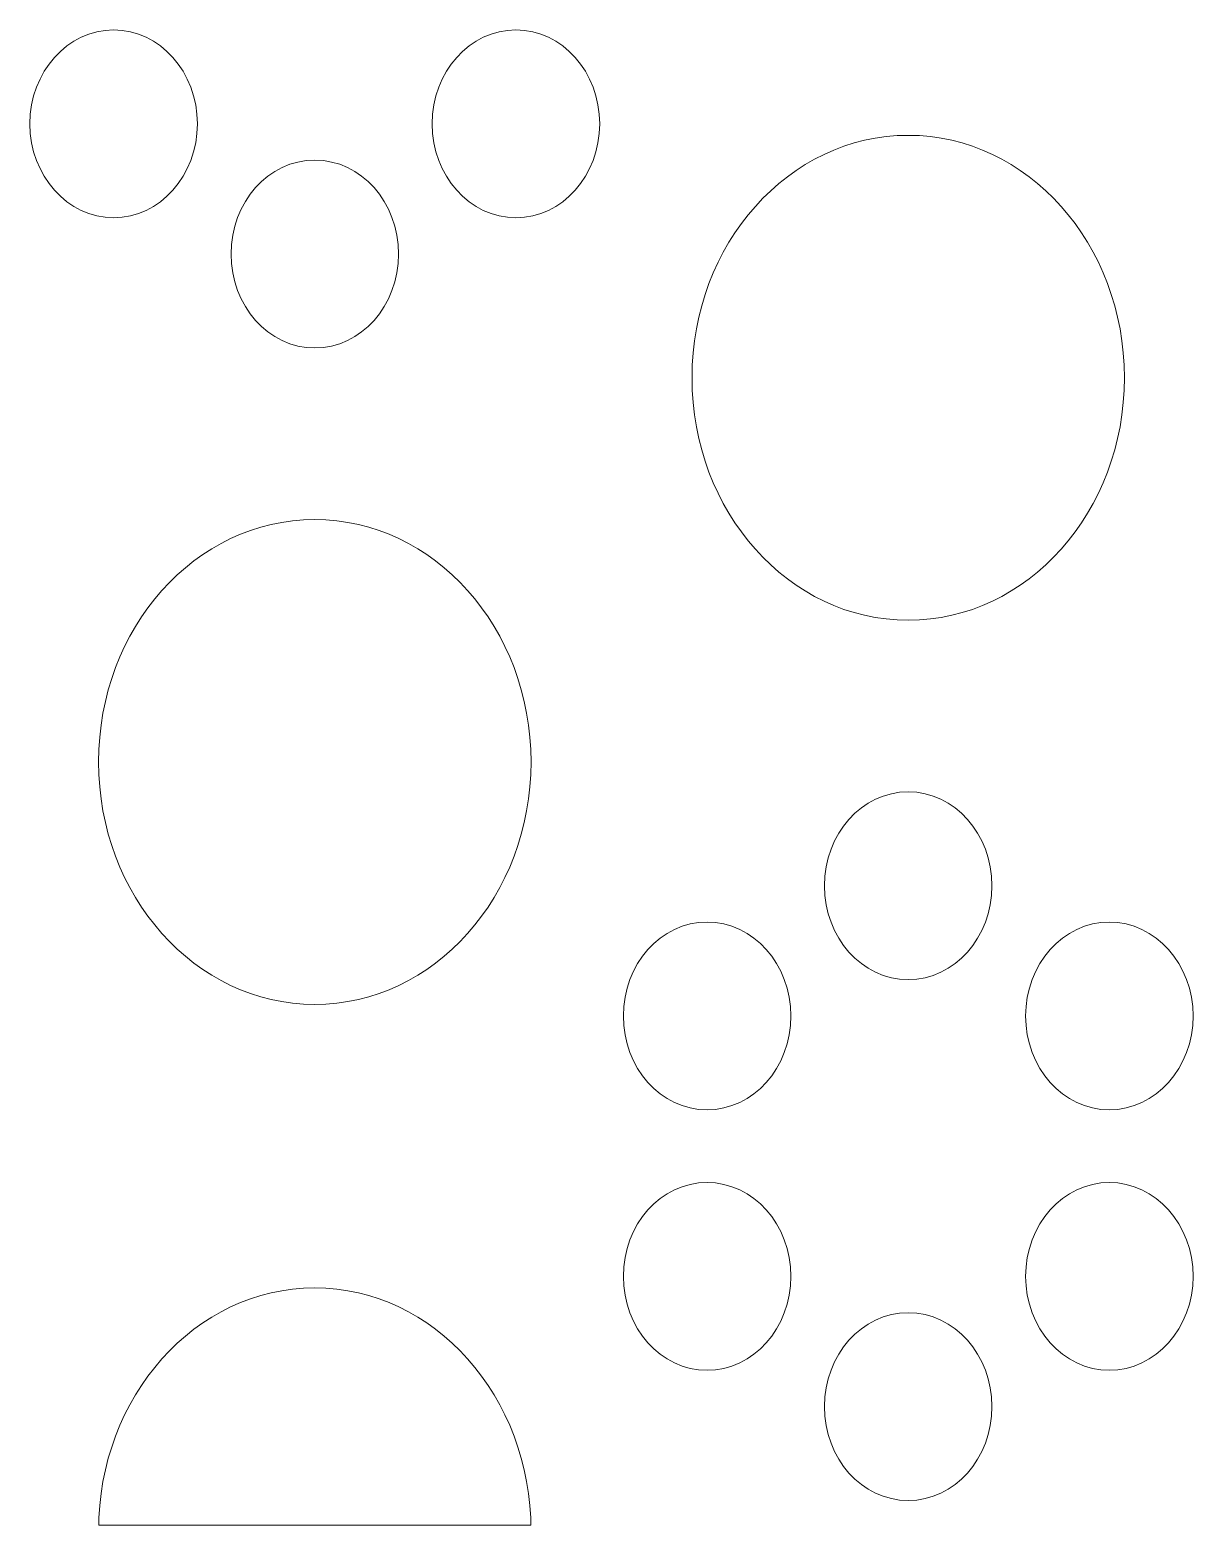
# Model space of a CAD drawing. Header units: millimetres. Extents: x -1200 to 1200, y -590 to 590.
# Drawn here: x -455 to -7, y -590 to -13 of the extents above; entities that cross this region are included whole.
import ezdxf

# ---------------------------------------------------------------- set-up
doc = ezdxf.new("R2010")
doc.units = ezdxf.units.MM
doc.header["$MEASUREMENT"] = 0
doc.layers.add('Layer 1', color=7, linetype='Continuous')

msp = doc.modelspace()

# ---------------------------------------------------------------- linework, layer by layer
at = {"layer": 'Layer 1', "color": 250, "lineweight": 9}
for points, knots in [([(-455.4445, -49.5683), (-455.4445, -29.5603), (-440.9754, -13.3452), (-423.1314, -13.3452), (-405.2917, -13.3452), (-390.8228, -29.5603), (-390.8228, -49.5683), (-390.8228, -69.5668), (-405.2917, -85.7819), (-423.1314, -85.7819), (-440.9754, -85.7819), (-455.4445, -69.5668), (-455.4445, -49.5683)], [0, 0, 0, 0, 0.25, 0.25, 0.25, 0.5, 0.5, 0.5, 0.75, 0.75, 0.75, 1, 1, 1, 1]), ([(-300.2477, -49.5683), (-300.2477, -29.5603), (-285.7744, -13.3452), (-267.9349, -13.3452), (-250.0951, -13.3452), (-235.6217, -29.5603), (-235.6217, -49.5683), (-235.6217, -69.5668), (-250.0951, -85.7819), (-267.9349, -85.7819), (-285.7744, -85.7819), (-300.2477, -69.5668), (-300.2477, -49.5683)], [0, 0, 0, 0, 0.25, 0.25, 0.25, 0.5, 0.5, 0.5, 0.75, 0.75, 0.75, 1, 1, 1, 1]), ([(-199.9982, -147.5223), (-199.9982, -147.5223), (-199.891, -142.7006), (-199.891, -142.7006), (-199.891, -142.7006), (-199.5692, -137.9461), (-199.5692, -137.9461), (-199.5692, -137.9461), (-199.0376, -133.2638), (-199.0376, -133.2638), (-199.0376, -133.2638), (-198.3086, -128.6632), (-198.3086, -128.6632), (-198.3086, -128.6632), (-197.3737, -124.1443), (-197.3737, -124.1443), (-197.3737, -124.1443), (-196.2501, -119.712), (-196.2501, -119.712), (-196.2501, -119.712), (-194.9379, -115.3709), (-194.9379, -115.3709), (-194.9379, -115.3709), (-193.4498, -111.1309), (-193.4498, -111.1309), (-193.4498, -111.1309), (-191.7773, -106.9918), (-191.7773, -106.9918), (-191.7773, -106.9918), (-189.9376, -102.9633), (-189.9376, -102.9633), (-189.9376, -102.9633), (-187.9306, -99.0453), (-187.9306, -99.0453), (-187.9306, -99.0453), (-185.7565, -95.2523), (-185.7565, -95.2523), (-185.7565, -95.2523), (-183.4321, -91.5843), (-183.4321, -91.5843), (-183.4321, -91.5843), (-180.9491, -88.0509), (-180.9491, -88.0509), (-180.9491, -88.0509), (-178.329, -84.6522), (-178.329, -84.6522), (-178.329, -84.6522), (-175.5673, -81.4024), (-175.5673, -81.4024), (-175.5673, -81.4024), (-172.6684, -78.3017), (-172.6684, -78.3017), (-172.6684, -78.3017), (-169.6365, -75.3596), (-169.6365, -75.3596), (-169.6365, -75.3596), (-166.4845, -72.5858), (-166.4845, -72.5858), (-166.4845, -72.5858), (-163.208, -69.9754), (-163.208, -69.9754), (-163.208, -69.9754), (-159.8246, -67.5429), (-159.8246, -67.5429), (-159.8246, -67.5429), (-156.3338, -65.2931), (-156.3338, -65.2931), (-156.3338, -65.2931), (-152.7402, -63.2308), (-152.7402, -63.2308), (-152.7402, -63.2308), (-149.0436, -61.3559), (-149.0436, -61.3559), (-149.0436, -61.3559), (-145.2655, -59.683), (-145.2655, -59.683), (-145.2655, -59.683), (-141.393, -58.2119), (-141.393, -58.2119), (-141.393, -58.2119), (-137.435, -56.9572), (-137.435, -56.9572), (-137.435, -56.9572), (-133.4038, -55.9092), (-133.4038, -55.9092), (-133.4038, -55.9092), (-129.2999, -55.0872), (-129.2999, -55.0872), (-129.2999, -55.0872), (-125.1273, -54.491), (-125.1273, -54.491), (-125.1273, -54.491), (-120.886, -54.1353), (-120.886, -54.1353), (-120.886, -54.1353), (-116.5847, -54.0151), (-116.5847, -54.0151), (-116.5847, -54.0151), (-112.2835, -54.1353), (-112.2835, -54.1353), (-112.2835, -54.1353), (-108.0423, -54.491), (-108.0423, -54.491), (-108.0423, -54.491), (-103.8697, -55.0872), (-103.8697, -55.0872), (-103.8697, -55.0872), (-99.7658, -55.9092), (-99.7658, -55.9092), (-99.7658, -55.9092), (-95.7303, -56.9572), (-95.7303, -56.9572), (-95.7303, -56.9572), (-91.7807, -58.2119), (-91.7807, -58.2119), (-91.7807, -58.2119), (-87.9084, -59.683), (-87.9084, -59.683), (-87.9084, -59.683), (-84.1217, -61.3559), (-84.1217, -61.3559), (-84.1217, -61.3559), (-80.4336, -63.2308), (-80.4336, -63.2308), (-80.4336, -63.2308), (-76.8401, -65.2931), (-76.8401, -65.2931), (-76.8401, -65.2931), (-73.3406, -67.5429), (-73.3406, -67.5429), (-73.3406, -67.5429), (-69.9571, -69.9754), (-69.9571, -69.9754), (-69.9571, -69.9754), (-66.6895, -72.5858), (-66.6895, -72.5858), (-66.6895, -72.5858), (-63.5332, -75.3596), (-63.5332, -75.3596), (-63.5332, -75.3596), (-60.5056, -78.3017), (-60.5056, -78.3017), (-60.5056, -78.3017), (-57.6066, -81.4024), (-57.6066, -81.4024), (-57.6066, -81.4024), (-54.8406, -84.657), (-54.8406, -84.657), (-54.8406, -84.657), (-52.2161, -88.0509), (-52.2161, -88.0509), (-52.2161, -88.0509), (-49.7331, -91.5843), (-49.7331, -91.5843), (-49.7331, -91.5843), (-47.4088, -95.2523), (-47.4088, -95.2523), (-47.4088, -95.2523), (-45.2345, -99.0453), (-45.2345, -99.0453), (-45.2345, -99.0453), (-43.232, -102.9633), (-43.232, -102.9633), (-43.232, -102.9633), (-41.3879, -106.9918), (-41.3879, -106.9918), (-41.3879, -106.9918), (-39.7198, -111.1309), (-39.7198, -111.1309), (-39.7198, -111.1309), (-38.2274, -115.3709), (-38.2274, -115.3709), (-38.2274, -115.3709), (-36.9195, -119.712), (-36.9195, -119.712), (-36.9195, -119.712), (-35.7916, -124.1395), (-35.7916, -124.1395), (-35.7916, -124.1395), (-34.8652, -128.6632), (-34.8652, -128.6632), (-34.8652, -128.6632), (-34.1319, -133.2638), (-34.1319, -133.2638), (-34.1319, -133.2638), (-33.6002, -137.9461), (-33.6002, -137.9461), (-33.6002, -137.9461), (-33.2743, -142.7006), (-33.2743, -142.7006), (-33.2743, -142.7006), (-33.1671, -147.5223), (-33.1671, -147.5223), (-33.1671, -147.5223), (-33.2743, -152.344), (-33.2743, -152.344), (-33.2743, -152.344), (-33.6002, -157.0985), (-33.6002, -157.0985), (-33.6002, -157.0985), (-34.1319, -161.776), (-34.1319, -161.776), (-34.1319, -161.776), (-34.8652, -166.3814), (-34.8652, -166.3814), (-34.8652, -166.3814), (-35.7916, -170.9003), (-35.7916, -170.9003), (-35.7916, -170.9003), (-36.9195, -175.3279), (-36.9195, -175.3279), (-36.9195, -175.3279), (-38.2274, -179.6689), (-38.2274, -179.6689), (-38.2274, -179.6689), (-39.7198, -183.9137), (-39.7198, -183.9137), (-39.7198, -183.9137), (-41.3879, -188.048), (-41.3879, -188.048), (-41.3879, -188.048), (-43.232, -192.0765), (-43.232, -192.0765), (-43.232, -192.0765), (-45.2345, -195.9945), (-45.2345, -195.9945), (-45.2345, -195.9945), (-47.4088, -199.7875), (-47.4088, -199.7875), (-47.4088, -199.7875), (-49.7331, -203.4555), (-49.7331, -203.4555), (-49.7331, -203.4555), (-52.2161, -206.9937), (-52.2161, -206.9937), (-52.2161, -206.9937), (-54.8363, -210.3877), (-54.8363, -210.3877), (-54.8363, -210.3877), (-57.6066, -213.6374), (-57.6066, -213.6374), (-57.6066, -213.6374), (-60.5056, -216.7429), (-60.5056, -216.7429), (-60.5056, -216.7429), (-63.5332, -219.6801), (-63.5332, -219.6801), (-63.5332, -219.6801), (-66.6895, -222.4588), (-66.6895, -222.4588), (-66.6895, -222.4588), (-69.9571, -225.0692), (-69.9571, -225.0692), (-69.9571, -225.0692), (-73.3406, -227.5017), (-73.3406, -227.5017), (-73.3406, -227.5017), (-76.8401, -229.7515), (-76.8401, -229.7515), (-76.8401, -229.7515), (-80.4336, -231.8138), (-80.4336, -231.8138), (-80.4336, -231.8138), (-84.1217, -233.6887), (-84.1217, -233.6887), (-84.1217, -233.6887), (-87.9084, -235.3616), (-87.9084, -235.3616), (-87.9084, -235.3616), (-91.7807, -236.8279), (-91.7807, -236.8279), (-91.7807, -236.8279), (-95.7303, -238.0874), (-95.7303, -238.0874), (-95.7303, -238.0874), (-99.7658, -239.1306), (-99.7658, -239.1306), (-99.7658, -239.1306), (-103.8697, -239.9479), (-103.8697, -239.9479), (-103.8697, -239.9479), (-108.0423, -240.5439), (-108.0423, -240.5439), (-108.0423, -240.5439), (-112.2835, -240.9093), (-112.2835, -240.9093), (-112.2835, -240.9093), (-116.5847, -241.0295), (-116.5847, -241.0295), (-116.5847, -241.0295), (-120.886, -240.9093), (-120.886, -240.9093), (-120.886, -240.9093), (-125.1273, -240.5439), (-125.1273, -240.5439), (-125.1273, -240.5439), (-129.2999, -239.9479), (-129.2999, -239.9479), (-129.2999, -239.9479), (-133.4081, -239.1306), (-133.4081, -239.1306), (-133.4081, -239.1306), (-137.435, -238.0874), (-137.435, -238.0874), (-137.435, -238.0874), (-141.393, -236.8279), (-141.393, -236.8279), (-141.393, -236.8279), (-145.2611, -235.3616), (-145.2611, -235.3616), (-145.2611, -235.3616), (-149.0436, -233.6887), (-149.0436, -233.6887), (-149.0436, -233.6887), (-152.7402, -231.8138), (-152.7402, -231.8138), (-152.7402, -231.8138), (-156.3338, -229.7515), (-156.3338, -229.7515), (-156.3338, -229.7515), (-159.8246, -227.5017), (-159.8246, -227.5017), (-159.8246, -227.5017), (-163.208, -225.0692), (-163.208, -225.0692), (-163.208, -225.0692), (-166.4845, -222.4588), (-166.4845, -222.4588), (-166.4845, -222.4588), (-169.6365, -219.6801), (-169.6365, -219.6801), (-169.6365, -219.6801), (-172.664, -216.7429), (-172.664, -216.7429), (-172.664, -216.7429), (-175.5673, -213.6374), (-175.5673, -213.6374), (-175.5673, -213.6374), (-178.329, -210.3877), (-178.329, -210.3877), (-178.329, -210.3877), (-180.9491, -206.9937), (-180.9491, -206.9937), (-180.9491, -206.9937), (-183.4321, -203.4555), (-183.4321, -203.4555), (-183.4321, -203.4555), (-185.7565, -199.7875), (-185.7565, -199.7875), (-185.7565, -199.7875), (-187.9306, -195.9945), (-187.9306, -195.9945), (-187.9306, -195.9945), (-189.9376, -192.0765), (-189.9376, -192.0765), (-189.9376, -192.0765), (-191.7773, -188.048), (-191.7773, -188.048), (-191.7773, -188.048), (-193.4498, -183.9137), (-193.4498, -183.9137), (-193.4498, -183.9137), (-194.9379, -179.6689), (-194.9379, -179.6689), (-194.9379, -179.6689), (-196.2501, -175.3279), (-196.2501, -175.3279), (-196.2501, -175.3279), (-197.3737, -170.9003), (-197.3737, -170.9003), (-197.3737, -170.9003), (-198.3086, -166.3766), (-198.3086, -166.3766), (-198.3086, -166.3766), (-199.0376, -161.776), (-199.0376, -161.776), (-199.0376, -161.776), (-199.5692, -157.0985), (-199.5692, -157.0985), (-199.5692, -157.0985), (-199.891, -152.344), (-199.891, -152.344), (-199.891, -152.344), (-199.9982, -147.5223), (-199.9982, -147.5223)], [0, 0, 0, 0, 0.0078125, 0.0078125, 0.0078125, 0.015625, 0.015625, 0.015625, 0.0234375, 0.0234375, 0.0234375, 0.03125, 0.03125, 0.03125, 0.0390625, 0.0390625, 0.0390625, 0.046875, 0.046875, 0.046875, 0.0546875, 0.0546875, 0.0546875, 0.0625, 0.0625, 0.0625, 0.0703125, 0.0703125, 0.0703125, 0.078125, 0.078125, 0.078125, 0.0859375, 0.0859375, 0.0859375, 0.09375, 0.09375, 0.09375, 0.1015625, 0.1015625, 0.1015625, 0.109375, 0.109375, 0.109375, 0.1171875, 0.1171875, 0.1171875, 0.125, 0.125, 0.125, 0.1328125, 0.1328125, 0.1328125, 0.140625, 0.140625, 0.140625, 0.1484375, 0.1484375, 0.1484375, 0.15625, 0.15625, 0.15625, 0.1640625, 0.1640625, 0.1640625, 0.171875, 0.171875, 0.171875, 0.1796875, 0.1796875, 0.1796875, 0.1875, 0.1875, 0.1875, 0.1953125, 0.1953125, 0.1953125, 0.203125, 0.203125, 0.203125, 0.2109375, 0.2109375, 0.2109375, 0.21875, 0.21875, 0.21875, 0.2265625, 0.2265625, 0.2265625, 0.234375, 0.234375, 0.234375, 0.2421875, 0.2421875, 0.2421875, 0.25, 0.25, 0.25, 0.2578125, 0.2578125, 0.2578125, 0.265625, 0.265625, 0.265625, 0.2734375, 0.2734375, 0.2734375, 0.28125, 0.28125, 0.28125, 0.2890625, 0.2890625, 0.2890625, 0.296875, 0.296875, 0.296875, 0.3046875, 0.3046875, 0.3046875, 0.3125, 0.3125, 0.3125, 0.3203125, 0.3203125, 0.3203125, 0.328125, 0.328125, 0.328125, 0.3359375, 0.3359375, 0.3359375, 0.34375, 0.34375, 0.34375, 0.3515625, 0.3515625, 0.3515625, 0.359375, 0.359375, 0.359375, 0.3671875, 0.3671875, 0.3671875, 0.375, 0.375, 0.375, 0.3828125, 0.3828125, 0.3828125, 0.390625, 0.390625, 0.390625, 0.3984375, 0.3984375, 0.3984375, 0.40625, 0.40625, 0.40625, 0.4140625, 0.4140625, 0.4140625, 0.421875, 0.421875, 0.421875, 0.4296875, 0.4296875, 0.4296875, 0.4375, 0.4375, 0.4375, 0.4453125, 0.4453125, 0.4453125, 0.453125, 0.453125, 0.453125, 0.4609375, 0.4609375, 0.4609375, 0.46875, 0.46875, 0.46875, 0.4765625, 0.4765625, 0.4765625, 0.484375, 0.484375, 0.484375, 0.4921875, 0.4921875, 0.4921875, 0.5, 0.5, 0.5, 0.5078125, 0.5078125, 0.5078125, 0.515625, 0.515625, 0.515625, 0.5234375, 0.5234375, 0.5234375, 0.53125, 0.53125, 0.53125, 0.5390625, 0.5390625, 0.5390625, 0.546875, 0.546875, 0.546875, 0.5546875, 0.5546875, 0.5546875, 0.5625, 0.5625, 0.5625, 0.5703125, 0.5703125, 0.5703125, 0.578125, 0.578125, 0.578125, 0.5859375, 0.5859375, 0.5859375, 0.59375, 0.59375, 0.59375, 0.6015625, 0.6015625, 0.6015625, 0.609375, 0.609375, 0.609375, 0.6171875, 0.6171875, 0.6171875, 0.625, 0.625, 0.625, 0.6328125, 0.6328125, 0.6328125, 0.640625, 0.640625, 0.640625, 0.6484375, 0.6484375, 0.6484375, 0.65625, 0.65625, 0.65625, 0.6640625, 0.6640625, 0.6640625, 0.671875, 0.671875, 0.671875, 0.6796875, 0.6796875, 0.6796875, 0.6875, 0.6875, 0.6875, 0.6953125, 0.6953125, 0.6953125, 0.703125, 0.703125, 0.703125, 0.7109375, 0.7109375, 0.7109375, 0.71875, 0.71875, 0.71875, 0.7265625, 0.7265625, 0.7265625, 0.734375, 0.734375, 0.734375, 0.7421875, 0.7421875, 0.7421875, 0.75, 0.75, 0.75, 0.7578125, 0.7578125, 0.7578125, 0.765625, 0.765625, 0.765625, 0.7734375, 0.7734375, 0.7734375, 0.78125, 0.78125, 0.78125, 0.7890625, 0.7890625, 0.7890625, 0.796875, 0.796875, 0.796875, 0.8046875, 0.8046875, 0.8046875, 0.8125, 0.8125, 0.8125, 0.8203125, 0.8203125, 0.8203125, 0.828125, 0.828125, 0.828125, 0.8359375, 0.8359375, 0.8359375, 0.84375, 0.84375, 0.84375, 0.8515625, 0.8515625, 0.8515625, 0.859375, 0.859375, 0.859375, 0.8671875, 0.8671875, 0.8671875, 0.875, 0.875, 0.875, 0.8828125, 0.8828125, 0.8828125, 0.890625, 0.890625, 0.890625, 0.8984375, 0.8984375, 0.8984375, 0.90625, 0.90625, 0.90625, 0.9140625, 0.9140625, 0.9140625, 0.921875, 0.921875, 0.921875, 0.9296875, 0.9296875, 0.9296875, 0.9375, 0.9375, 0.9375, 0.9453125, 0.9453125, 0.9453125, 0.953125, 0.953125, 0.953125, 0.9609375, 0.9609375, 0.9609375, 0.96875, 0.96875, 0.96875, 0.9765625, 0.9765625, 0.9765625, 0.984375, 0.984375, 0.984375, 0.9921875, 0.9921875, 0.9921875, 1, 1, 1, 1]), ([(-377.846, -99.7856), (-377.846, -79.7824), (-363.377, -63.5625), (-345.5331, -63.5625), (-327.6934, -63.5625), (-313.2202, -79.7824), (-313.2202, -99.7856), (-313.2202, -119.7889), (-327.6934, -136.0088), (-345.5331, -136.0088), (-363.377, -136.0088), (-377.846, -119.7889), (-377.846, -99.7856)], [0, 0, 0, 0, 0.25, 0.25, 0.25, 0.5, 0.5, 0.5, 0.75, 0.75, 0.75, 1, 1, 1, 1]), ([(-428.9551, -295.6983), (-428.9551, -295.6983), (-428.8436, -290.8766), (-428.8436, -290.8766), (-428.8436, -290.8766), (-428.522, -286.1222), (-428.522, -286.1222), (-428.522, -286.1222), (-427.9901, -281.4446), (-427.9901, -281.4446), (-427.9901, -281.4446), (-427.2568, -276.844), (-427.2568, -276.844), (-427.2568, -276.844), (-426.322, -272.3204), (-426.322, -272.3204), (-426.322, -272.3204), (-425.1985, -267.8928), (-425.1985, -267.8928), (-425.1985, -267.8928), (-423.8947, -263.5518), (-423.8947, -263.5518), (-423.8947, -263.5518), (-422.3981, -259.3117), (-422.3981, -259.3117), (-422.3981, -259.3117), (-420.73, -255.1726), (-420.73, -255.1726), (-420.73, -255.1726), (-418.8859, -251.1441), (-418.8859, -251.1441), (-418.8859, -251.1441), (-416.879, -247.2261), (-416.879, -247.2261), (-416.879, -247.2261), (-414.709, -243.4331), (-414.709, -243.4331), (-414.709, -243.4331), (-412.3804, -239.7651), (-412.3804, -239.7651), (-412.3804, -239.7651), (-409.9018, -236.227), (-409.9018, -236.227), (-409.9018, -236.227), (-407.2774, -232.833), (-407.2774, -232.833), (-407.2774, -232.833), (-404.5157, -229.5832), (-404.5157, -229.5832), (-404.5157, -229.5832), (-401.6123, -226.4825), (-401.6123, -226.4825), (-401.6123, -226.4825), (-398.5848, -223.5405), (-398.5848, -223.5405), (-398.5848, -223.5405), (-395.4284, -220.7667), (-395.4284, -220.7667), (-395.4284, -220.7667), (-392.1564, -218.1515), (-392.1564, -218.1515), (-392.1564, -218.1515), (-388.7729, -215.719), (-388.7729, -215.719), (-388.7729, -215.719), (-385.2821, -213.4691), (-385.2821, -213.4691), (-385.2821, -213.4691), (-381.6884, -211.4068), (-381.6884, -211.4068), (-381.6884, -211.4068), (-377.9961, -209.532), (-377.9961, -209.532), (-377.9961, -209.532), (-374.2095, -207.859), (-374.2095, -207.859), (-374.2095, -207.859), (-370.3414, -206.3928), (-370.3414, -206.3928), (-370.3414, -206.3928), (-366.3832, -205.1333), (-366.3832, -205.1333), (-366.3832, -205.1333), (-362.3565, -204.09), (-362.3565, -204.09), (-362.3565, -204.09), (-358.2524, -203.2728), (-358.2524, -203.2728), (-358.2524, -203.2728), (-354.0755, -202.6767), (-354.0755, -202.6767), (-354.0755, -202.6767), (-349.8344, -202.3113), (-349.8344, -202.3113), (-349.8344, -202.3113), (-345.5331, -202.1912), (-345.5331, -202.1912), (-345.5331, -202.1912), (-341.2318, -202.3113), (-341.2318, -202.3113), (-341.2318, -202.3113), (-336.9905, -202.6767), (-336.9905, -202.6767), (-336.9905, -202.6767), (-332.8138, -203.2728), (-332.8138, -203.2728), (-332.8138, -203.2728), (-328.7141, -204.09), (-328.7141, -204.09), (-328.7141, -204.09), (-324.6787, -205.1333), (-324.6787, -205.1333), (-324.6787, -205.1333), (-320.7249, -206.3928), (-320.7249, -206.3928), (-320.7249, -206.3928), (-316.8567, -207.859), (-316.8567, -207.859), (-316.8567, -207.859), (-313.07, -209.532), (-313.07, -209.532), (-313.07, -209.532), (-309.382, -211.4068), (-309.382, -211.4068), (-309.382, -211.4068), (-305.7841, -213.4691), (-305.7841, -213.4691), (-305.7841, -213.4691), (-302.2891, -215.719), (-302.2891, -215.719), (-302.2891, -215.719), (-298.9055, -218.1515), (-298.9055, -218.1515), (-298.9055, -218.1515), (-295.6334, -220.7667), (-295.6334, -220.7667), (-295.6334, -220.7667), (-292.4814, -223.5405), (-292.4814, -223.5405), (-292.4814, -223.5405), (-289.4539, -226.4825), (-289.4539, -226.4825), (-289.4539, -226.4825), (-286.555, -229.5832), (-286.555, -229.5832), (-286.555, -229.5832), (-283.7847, -232.833), (-283.7847, -232.833), (-283.7847, -232.833), (-281.1644, -236.227), (-281.1644, -236.227), (-281.1644, -236.227), (-278.6858, -239.7651), (-278.6858, -239.7651), (-278.6858, -239.7651), (-276.3571, -243.4331), (-276.3571, -243.4331), (-276.3571, -243.4331), (-274.1873, -247.2261), (-274.1873, -247.2261), (-274.1873, -247.2261), (-272.1803, -251.1441), (-272.1803, -251.1441), (-272.1803, -251.1441), (-270.3405, -255.1726), (-270.3405, -255.1726), (-270.3405, -255.1726), (-268.6681, -259.3117), (-268.6681, -259.3117), (-268.6681, -259.3117), (-267.1756, -263.5518), (-267.1756, -263.5518), (-267.1756, -263.5518), (-265.8676, -267.8928), (-265.8676, -267.8928), (-265.8676, -267.8928), (-264.7443, -272.3204), (-264.7443, -272.3204), (-264.7443, -272.3204), (-263.8136, -276.844), (-263.8136, -276.844), (-263.8136, -276.844), (-263.076, -281.4446), (-263.076, -281.4446), (-263.076, -281.4446), (-262.5486, -286.1222), (-262.5486, -286.1222), (-262.5486, -286.1222), (-262.2269, -290.8766), (-262.2269, -290.8766), (-262.2269, -290.8766), (-262.1154, -295.6983), (-262.1154, -295.6983), (-262.1154, -295.6983), (-262.2269, -300.5201), (-262.2269, -300.5201), (-262.2269, -300.5201), (-262.5486, -305.2745), (-262.5486, -305.2745), (-262.5486, -305.2745), (-263.076, -309.9568), (-263.076, -309.9568), (-263.076, -309.9568), (-263.8136, -314.5574), (-263.8136, -314.5574), (-263.8136, -314.5574), (-264.7443, -319.0763), (-264.7443, -319.0763), (-264.7443, -319.0763), (-265.8676, -323.5086), (-265.8676, -323.5086), (-265.8676, -323.5086), (-267.1756, -327.8497), (-267.1756, -327.8497), (-267.1756, -327.8497), (-268.6681, -332.0898), (-268.6681, -332.0898), (-268.6681, -332.0898), (-270.3405, -336.2288), (-270.3405, -336.2288), (-270.3405, -336.2288), (-272.1803, -340.2574), (-272.1803, -340.2574), (-272.1803, -340.2574), (-274.1873, -344.1753), (-274.1873, -344.1753), (-274.1873, -344.1753), (-276.3571, -347.9731), (-276.3571, -347.9731), (-276.3571, -347.9731), (-278.6858, -351.6363), (-278.6858, -351.6363), (-278.6858, -351.6363), (-281.1644, -355.1745), (-281.1644, -355.1745), (-281.1644, -355.1745), (-283.7847, -358.5684), (-283.7847, -358.5684), (-283.7847, -358.5684), (-286.555, -361.8182), (-286.555, -361.8182), (-286.555, -361.8182), (-289.4539, -364.9189), (-289.4539, -364.9189), (-289.4539, -364.9189), (-292.4814, -367.861), (-292.4814, -367.861), (-292.4814, -367.861), (-295.6334, -370.6348), (-295.6334, -370.6348), (-295.6334, -370.6348), (-298.9055, -373.2452), (-298.9055, -373.2452), (-298.9055, -373.2452), (-302.2891, -375.6777), (-302.2891, -375.6777), (-302.2891, -375.6777), (-305.7841, -377.9275), (-305.7841, -377.9275), (-305.7841, -377.9275), (-309.3776, -379.9898), (-309.3776, -379.9898), (-309.3776, -379.9898), (-313.07, -381.8647), (-313.07, -381.8647), (-313.07, -381.8647), (-316.8567, -383.5425), (-316.8567, -383.5425), (-316.8567, -383.5425), (-320.7249, -385.0039), (-320.7249, -385.0039), (-320.7249, -385.0039), (-324.6787, -386.2634), (-324.6787, -386.2634), (-324.6787, -386.2634), (-328.7141, -387.3114), (-328.7141, -387.3114), (-328.7141, -387.3114), (-332.8138, -388.1334), (-332.8138, -388.1334), (-332.8138, -388.1334), (-336.9905, -388.7296), (-336.9905, -388.7296), (-336.9905, -388.7296), (-341.2318, -389.0853), (-341.2318, -389.0853), (-341.2318, -389.0853), (-345.5331, -389.2055), (-345.5331, -389.2055), (-345.5331, -389.2055), (-349.8387, -389.0853), (-349.8387, -389.0853), (-349.8387, -389.0853), (-354.0755, -388.7296), (-354.0755, -388.7296), (-354.0755, -388.7296), (-358.2524, -388.1334), (-358.2524, -388.1334), (-358.2524, -388.1334), (-362.3565, -387.3114), (-362.3565, -387.3114), (-362.3565, -387.3114), (-366.3832, -386.2634), (-366.3832, -386.2634), (-366.3832, -386.2634), (-370.3414, -385.0039), (-370.3414, -385.0039), (-370.3414, -385.0039), (-374.2095, -383.5377), (-374.2095, -383.5377), (-374.2095, -383.5377), (-377.9961, -381.8647), (-377.9961, -381.8647), (-377.9961, -381.8647), (-381.6884, -379.9898), (-381.6884, -379.9898), (-381.6884, -379.9898), (-385.2821, -377.9275), (-385.2821, -377.9275), (-385.2821, -377.9275), (-388.7729, -375.6777), (-388.7729, -375.6777), (-388.7729, -375.6777), (-392.1564, -373.2452), (-392.1564, -373.2452), (-392.1564, -373.2452), (-395.4328, -370.6348), (-395.4328, -370.6348), (-395.4328, -370.6348), (-398.5848, -367.861), (-398.5848, -367.861), (-398.5848, -367.861), (-401.6123, -364.9189), (-401.6123, -364.9189), (-401.6123, -364.9189), (-404.5157, -361.8182), (-404.5157, -361.8182), (-404.5157, -361.8182), (-407.2816, -358.5684), (-407.2816, -358.5684), (-407.2816, -358.5684), (-409.9018, -355.1745), (-409.9018, -355.1745), (-409.9018, -355.1745), (-412.3804, -351.6363), (-412.3804, -351.6363), (-412.3804, -351.6363), (-414.709, -347.9731), (-414.709, -347.9731), (-414.709, -347.9731), (-416.879, -344.1753), (-416.879, -344.1753), (-416.879, -344.1753), (-418.8859, -340.2574), (-418.8859, -340.2574), (-418.8859, -340.2574), (-420.73, -336.2288), (-420.73, -336.2288), (-420.73, -336.2288), (-422.3981, -332.0898), (-422.3981, -332.0898), (-422.3981, -332.0898), (-423.8947, -327.8497), (-423.8947, -327.8497), (-423.8947, -327.8497), (-425.1985, -323.5086), (-425.1985, -323.5086), (-425.1985, -323.5086), (-426.322, -319.0763), (-426.322, -319.0763), (-426.322, -319.0763), (-427.2568, -314.5526), (-427.2568, -314.5526), (-427.2568, -314.5526), (-427.9901, -309.9568), (-427.9901, -309.9568), (-427.9901, -309.9568), (-428.522, -305.2745), (-428.522, -305.2745), (-428.522, -305.2745), (-428.8436, -300.5201), (-428.8436, -300.5201), (-428.8436, -300.5201), (-428.9551, -295.6983), (-428.9551, -295.6983)], [0, 0, 0, 0, 0.0078125, 0.0078125, 0.0078125, 0.015625, 0.015625, 0.015625, 0.0234375, 0.0234375, 0.0234375, 0.03125, 0.03125, 0.03125, 0.0390625, 0.0390625, 0.0390625, 0.046875, 0.046875, 0.046875, 0.0546875, 0.0546875, 0.0546875, 0.0625, 0.0625, 0.0625, 0.0703125, 0.0703125, 0.0703125, 0.078125, 0.078125, 0.078125, 0.0859375, 0.0859375, 0.0859375, 0.09375, 0.09375, 0.09375, 0.1015625, 0.1015625, 0.1015625, 0.109375, 0.109375, 0.109375, 0.1171875, 0.1171875, 0.1171875, 0.125, 0.125, 0.125, 0.1328125, 0.1328125, 0.1328125, 0.140625, 0.140625, 0.140625, 0.1484375, 0.1484375, 0.1484375, 0.15625, 0.15625, 0.15625, 0.1640625, 0.1640625, 0.1640625, 0.171875, 0.171875, 0.171875, 0.1796875, 0.1796875, 0.1796875, 0.1875, 0.1875, 0.1875, 0.1953125, 0.1953125, 0.1953125, 0.203125, 0.203125, 0.203125, 0.2109375, 0.2109375, 0.2109375, 0.21875, 0.21875, 0.21875, 0.2265625, 0.2265625, 0.2265625, 0.234375, 0.234375, 0.234375, 0.2421875, 0.2421875, 0.2421875, 0.25, 0.25, 0.25, 0.2578125, 0.2578125, 0.2578125, 0.265625, 0.265625, 0.265625, 0.2734375, 0.2734375, 0.2734375, 0.28125, 0.28125, 0.28125, 0.2890625, 0.2890625, 0.2890625, 0.296875, 0.296875, 0.296875, 0.3046875, 0.3046875, 0.3046875, 0.3125, 0.3125, 0.3125, 0.3203125, 0.3203125, 0.3203125, 0.328125, 0.328125, 0.328125, 0.3359375, 0.3359375, 0.3359375, 0.34375, 0.34375, 0.34375, 0.3515625, 0.3515625, 0.3515625, 0.359375, 0.359375, 0.359375, 0.3671875, 0.3671875, 0.3671875, 0.375, 0.375, 0.375, 0.3828125, 0.3828125, 0.3828125, 0.390625, 0.390625, 0.390625, 0.3984375, 0.3984375, 0.3984375, 0.40625, 0.40625, 0.40625, 0.4140625, 0.4140625, 0.4140625, 0.421875, 0.421875, 0.421875, 0.4296875, 0.4296875, 0.4296875, 0.4375, 0.4375, 0.4375, 0.4453125, 0.4453125, 0.4453125, 0.453125, 0.453125, 0.453125, 0.4609375, 0.4609375, 0.4609375, 0.46875, 0.46875, 0.46875, 0.4765625, 0.4765625, 0.4765625, 0.484375, 0.484375, 0.484375, 0.4921875, 0.4921875, 0.4921875, 0.5, 0.5, 0.5, 0.5078125, 0.5078125, 0.5078125, 0.515625, 0.515625, 0.515625, 0.5234375, 0.5234375, 0.5234375, 0.53125, 0.53125, 0.53125, 0.5390625, 0.5390625, 0.5390625, 0.546875, 0.546875, 0.546875, 0.5546875, 0.5546875, 0.5546875, 0.5625, 0.5625, 0.5625, 0.5703125, 0.5703125, 0.5703125, 0.578125, 0.578125, 0.578125, 0.5859375, 0.5859375, 0.5859375, 0.59375, 0.59375, 0.59375, 0.6015625, 0.6015625, 0.6015625, 0.609375, 0.609375, 0.609375, 0.6171875, 0.6171875, 0.6171875, 0.625, 0.625, 0.625, 0.6328125, 0.6328125, 0.6328125, 0.640625, 0.640625, 0.640625, 0.6484375, 0.6484375, 0.6484375, 0.65625, 0.65625, 0.65625, 0.6640625, 0.6640625, 0.6640625, 0.671875, 0.671875, 0.671875, 0.6796875, 0.6796875, 0.6796875, 0.6875, 0.6875, 0.6875, 0.6953125, 0.6953125, 0.6953125, 0.703125, 0.703125, 0.703125, 0.7109375, 0.7109375, 0.7109375, 0.71875, 0.71875, 0.71875, 0.7265625, 0.7265625, 0.7265625, 0.734375, 0.734375, 0.734375, 0.7421875, 0.7421875, 0.7421875, 0.75, 0.75, 0.75, 0.7578125, 0.7578125, 0.7578125, 0.765625, 0.765625, 0.765625, 0.7734375, 0.7734375, 0.7734375, 0.78125, 0.78125, 0.78125, 0.7890625, 0.7890625, 0.7890625, 0.796875, 0.796875, 0.796875, 0.8046875, 0.8046875, 0.8046875, 0.8125, 0.8125, 0.8125, 0.8203125, 0.8203125, 0.8203125, 0.828125, 0.828125, 0.828125, 0.8359375, 0.8359375, 0.8359375, 0.84375, 0.84375, 0.84375, 0.8515625, 0.8515625, 0.8515625, 0.859375, 0.859375, 0.859375, 0.8671875, 0.8671875, 0.8671875, 0.875, 0.875, 0.875, 0.8828125, 0.8828125, 0.8828125, 0.890625, 0.890625, 0.890625, 0.8984375, 0.8984375, 0.8984375, 0.90625, 0.90625, 0.90625, 0.9140625, 0.9140625, 0.9140625, 0.921875, 0.921875, 0.921875, 0.9296875, 0.9296875, 0.9296875, 0.9375, 0.9375, 0.9375, 0.9453125, 0.9453125, 0.9453125, 0.953125, 0.953125, 0.953125, 0.9609375, 0.9609375, 0.9609375, 0.96875, 0.96875, 0.96875, 0.9765625, 0.9765625, 0.9765625, 0.984375, 0.984375, 0.984375, 0.9921875, 0.9921875, 0.9921875, 1, 1, 1, 1]), ([(-148.902, -343.435), (-148.902, -323.4317), (-134.4287, -307.2119), (-116.5847, -307.2119), (-98.7408, -307.2119), (-84.2719, -323.4317), (-84.2719, -343.435), (-84.2719, -363.4383), (-98.7408, -379.6581), (-116.5847, -379.6581), (-134.4287, -379.6581), (-148.902, -363.4383), (-148.902, -343.435)], [0, 0, 0, 0, 0.25, 0.25, 0.25, 0.5, 0.5, 0.5, 0.75, 0.75, 0.75, 1, 1, 1, 1]), ([(-226.4918, -393.6619), (-226.4918, -373.6538), (-212.0271, -357.4387), (-194.1788, -357.4387), (-176.3391, -357.4387), (-161.8658, -373.6538), (-161.8658, -393.6619), (-161.8658, -413.6603), (-176.3391, -429.8754), (-194.1788, -429.8754), (-212.0271, -429.8754), (-226.4918, -413.6603), (-226.4918, -393.6619)], [0, 0, 0, 0, 0.25, 0.25, 0.25, 0.5, 0.5, 0.5, 0.75, 0.75, 0.75, 1, 1, 1, 1]), ([(-71.2994, -393.6619), (-71.2994, -373.6538), (-56.826, -357.4387), (-38.9864, -357.4387), (-21.1468, -357.4387), (-6.6736, -373.6538), (-6.6736, -393.6619), (-6.6736, -413.6603), (-21.1468, -429.8754), (-38.9864, -429.8754), (-56.826, -429.8754), (-71.2994, -413.6603), (-71.2994, -393.6619)], [0, 0, 0, 0, 0.25, 0.25, 0.25, 0.5, 0.5, 0.5, 0.75, 0.75, 0.75, 1, 1, 1, 1]), ([(-226.4918, -494.1012), (-226.4918, -474.1028), (-212.0271, -457.878), (-194.1788, -457.878), (-176.3391, -457.878), (-161.8658, -474.1028), (-161.8658, -494.1012), (-161.8658, -514.0997), (-176.3391, -530.3244), (-194.1788, -530.3244), (-212.0271, -530.3244), (-226.4918, -514.0997), (-226.4918, -494.1012)], [0, 0, 0, 0, 0.25, 0.25, 0.25, 0.5, 0.5, 0.5, 0.75, 0.75, 0.75, 1, 1, 1, 1]), ([(-71.2994, -494.1012), (-71.2994, -474.1028), (-56.826, -457.878), (-38.9864, -457.878), (-21.1468, -457.878), (-6.6736, -474.1028), (-6.6736, -494.1012), (-6.6736, -514.0997), (-21.1468, -530.3244), (-38.9864, -530.3244), (-56.826, -530.3244), (-71.2994, -514.0997), (-71.2994, -494.1012)], [0, 0, 0, 0, 0.25, 0.25, 0.25, 0.5, 0.5, 0.5, 0.75, 0.75, 0.75, 1, 1, 1, 1]), ([(-262.1626, -590.0265), (-262.1626, -590.0265), (-428.9079, -590.0265), (-428.9079, -590.0265), (-428.9079, -590.0265), (-428.8436, -587.243), (-428.8436, -587.243), (-428.8436, -587.243), (-428.522, -582.4838), (-428.522, -582.4838), (-428.522, -582.4838), (-427.9901, -577.8063), (-427.9901, -577.8063), (-427.9901, -577.8063), (-427.2568, -573.2008), (-427.2568, -573.2008), (-427.2568, -573.2008), (-426.322, -568.682), (-426.322, -568.682), (-426.322, -568.682), (-425.1985, -564.2448), (-425.1985, -564.2448), (-425.1985, -564.2448), (-423.8947, -559.9086), (-423.8947, -559.9086), (-423.8947, -559.9086), (-422.3981, -555.6686), (-422.3981, -555.6686), (-422.3981, -555.6686), (-420.73, -551.5342), (-420.73, -551.5342), (-420.73, -551.5342), (-418.8859, -547.5009), (-418.8859, -547.5009), (-418.8859, -547.5009), (-416.879, -543.583), (-416.879, -543.583), (-416.879, -543.583), (-414.709, -539.79), (-414.709, -539.79), (-414.709, -539.79), (-412.3804, -536.122), (-412.3804, -536.122), (-412.3804, -536.122), (-409.9018, -532.5886), (-409.9018, -532.5886), (-409.9018, -532.5886), (-407.2774, -529.1898), (-407.2774, -529.1898), (-407.2774, -529.1898), (-404.5157, -525.9401), (-404.5157, -525.9401), (-404.5157, -525.9401), (-401.6123, -522.8442), (-401.6123, -522.8442), (-401.6123, -522.8442), (-398.5848, -519.9021), (-398.5848, -519.9021), (-398.5848, -519.9021), (-395.4284, -517.1186), (-395.4284, -517.1186), (-395.4284, -517.1186), (-392.1564, -514.5131), (-392.1564, -514.5131), (-392.1564, -514.5131), (-388.7729, -512.0758), (-388.7729, -512.0758), (-388.7729, -512.0758), (-385.2821, -509.826), (-385.2821, -509.826), (-385.2821, -509.826), (-381.6884, -507.7636), (-381.6884, -507.7636), (-381.6884, -507.7636), (-377.9961, -505.8887), (-377.9961, -505.8887), (-377.9961, -505.8887), (-374.2095, -504.2206), (-374.2095, -504.2206), (-374.2095, -504.2206), (-370.3414, -502.7496), (-370.3414, -502.7496), (-370.3414, -502.7496), (-366.3832, -501.49), (-366.3832, -501.49), (-366.3832, -501.49), (-362.3565, -500.4517), (-362.3565, -500.4517), (-362.3565, -500.4517), (-358.2524, -499.6296), (-358.2524, -499.6296), (-358.2524, -499.6296), (-354.0755, -499.0335), (-354.0755, -499.0335), (-354.0755, -499.0335), (-349.8344, -498.6682), (-349.8344, -498.6682), (-349.8344, -498.6682), (-345.5331, -498.548), (-345.5331, -498.548), (-345.5331, -498.548), (-341.2318, -498.6682), (-341.2318, -498.6682), (-341.2318, -498.6682), (-336.9905, -499.0335), (-336.9905, -499.0335), (-336.9905, -499.0335), (-332.8138, -499.6296), (-332.8138, -499.6296), (-332.8138, -499.6296), (-328.7141, -500.4517), (-328.7141, -500.4517), (-328.7141, -500.4517), (-324.6787, -501.49), (-324.6787, -501.49), (-324.6787, -501.49), (-320.7249, -502.7496), (-320.7249, -502.7496), (-320.7249, -502.7496), (-316.8567, -504.2206), (-316.8567, -504.2206), (-316.8567, -504.2206), (-313.07, -505.8887), (-313.07, -505.8887), (-313.07, -505.8887), (-309.382, -507.7636), (-309.382, -507.7636), (-309.382, -507.7636), (-305.7841, -509.826), (-305.7841, -509.826), (-305.7841, -509.826), (-302.2891, -512.0758), (-302.2891, -512.0758), (-302.2891, -512.0758), (-298.9055, -514.5131), (-298.9055, -514.5131), (-298.9055, -514.5131), (-295.6334, -517.1186), (-295.6334, -517.1186), (-295.6334, -517.1186), (-292.4814, -519.9021), (-292.4814, -519.9021), (-292.4814, -519.9021), (-289.4539, -522.8442), (-289.4539, -522.8442), (-289.4539, -522.8442), (-286.555, -525.9401), (-286.555, -525.9401), (-286.555, -525.9401), (-283.7847, -529.1898), (-283.7847, -529.1898), (-283.7847, -529.1898), (-281.1644, -532.5886), (-281.1644, -532.5886), (-281.1644, -532.5886), (-278.6858, -536.122), (-278.6858, -536.122), (-278.6858, -536.122), (-276.3571, -539.79), (-276.3571, -539.79), (-276.3571, -539.79), (-274.1873, -543.583), (-274.1873, -543.583), (-274.1873, -543.583), (-272.1803, -547.5009), (-272.1803, -547.5009), (-272.1803, -547.5009), (-270.3405, -551.5247), (-270.3405, -551.5247), (-270.3405, -551.5247), (-268.6681, -555.6686), (-268.6681, -555.6686), (-268.6681, -555.6686), (-267.1756, -559.9086), (-267.1756, -559.9086), (-267.1756, -559.9086), (-265.8676, -564.2448), (-265.8676, -564.2448), (-265.8676, -564.2448), (-264.7443, -568.682), (-264.7443, -568.682), (-264.7443, -568.682), (-263.8136, -573.2008), (-263.8136, -573.2008), (-263.8136, -573.2008), (-263.076, -577.8063), (-263.076, -577.8063), (-263.076, -577.8063), (-262.5486, -582.4838), (-262.5486, -582.4838), (-262.5486, -582.4838), (-262.2269, -587.2334), (-262.2269, -587.2334), (-262.2269, -587.2334), (-262.1626, -590.0265), (-262.1626, -590.0265)], [0, 0, 0, 0, 0.01538462, 0.01538462, 0.01538462, 0.03076923, 0.03076923, 0.03076923, 0.04615385, 0.04615385, 0.04615385, 0.06153846, 0.06153846, 0.06153846, 0.07692308, 0.07692308, 0.07692308, 0.09230769, 0.09230769, 0.09230769, 0.10769231, 0.10769231, 0.10769231, 0.12307692, 0.12307692, 0.12307692, 0.13846154, 0.13846154, 0.13846154, 0.15384615, 0.15384615, 0.15384615, 0.16923077, 0.16923077, 0.16923077, 0.18461538, 0.18461538, 0.18461538, 0.2, 0.2, 0.2, 0.21538462, 0.21538462, 0.21538462, 0.23076923, 0.23076923, 0.23076923, 0.24615385, 0.24615385, 0.24615385, 0.26153846, 0.26153846, 0.26153846, 0.27692308, 0.27692308, 0.27692308, 0.29230769, 0.29230769, 0.29230769, 0.30769231, 0.30769231, 0.30769231, 0.32307692, 0.32307692, 0.32307692, 0.33846154, 0.33846154, 0.33846154, 0.35384615, 0.35384615, 0.35384615, 0.36923077, 0.36923077, 0.36923077, 0.38461538, 0.38461538, 0.38461538, 0.4, 0.4, 0.4, 0.41538462, 0.41538462, 0.41538462, 0.43076923, 0.43076923, 0.43076923, 0.44615385, 0.44615385, 0.44615385, 0.46153846, 0.46153846, 0.46153846, 0.47692308, 0.47692308, 0.47692308, 0.49230769, 0.49230769, 0.49230769, 0.50769231, 0.50769231, 0.50769231, 0.52307692, 0.52307692, 0.52307692, 0.53846154, 0.53846154, 0.53846154, 0.55384615, 0.55384615, 0.55384615, 0.56923077, 0.56923077, 0.56923077, 0.58461538, 0.58461538, 0.58461538, 0.6, 0.6, 0.6, 0.61538462, 0.61538462, 0.61538462, 0.63076923, 0.63076923, 0.63076923, 0.64615385, 0.64615385, 0.64615385, 0.66153846, 0.66153846, 0.66153846, 0.67692308, 0.67692308, 0.67692308, 0.69230769, 0.69230769, 0.69230769, 0.70769231, 0.70769231, 0.70769231, 0.72307692, 0.72307692, 0.72307692, 0.73846154, 0.73846154, 0.73846154, 0.75384615, 0.75384615, 0.75384615, 0.76923077, 0.76923077, 0.76923077, 0.78461538, 0.78461538, 0.78461538, 0.8, 0.8, 0.8, 0.81538462, 0.81538462, 0.81538462, 0.83076923, 0.83076923, 0.83076923, 0.84615385, 0.84615385, 0.84615385, 0.86153846, 0.86153846, 0.86153846, 0.87692308, 0.87692308, 0.87692308, 0.89230769, 0.89230769, 0.89230769, 0.90769231, 0.90769231, 0.90769231, 0.92307692, 0.92307692, 0.92307692, 0.93846154, 0.93846154, 0.93846154, 0.95384615, 0.95384615, 0.95384615, 0.96923077, 0.96923077, 0.96923077, 0.98461538, 0.98461538, 0.98461538, 1, 1, 1, 1]), ([(-148.902, -544.3233), (-148.902, -524.3249), (-134.4287, -508.1001), (-116.5847, -508.1001), (-98.7408, -508.1001), (-84.2719, -524.3249), (-84.2719, -544.3233), (-84.2719, -564.3265), (-98.7408, -580.5465), (-116.5847, -580.5465), (-134.4287, -580.5465), (-148.902, -564.3265), (-148.902, -544.3233)], [0, 0, 0, 0, 0.25, 0.25, 0.25, 0.5, 0.5, 0.5, 0.75, 0.75, 0.75, 1, 1, 1, 1])]:
    msp.add_open_spline(points, degree=3, knots=knots, dxfattribs=at)

doc.saveas('drawing.dxf')
